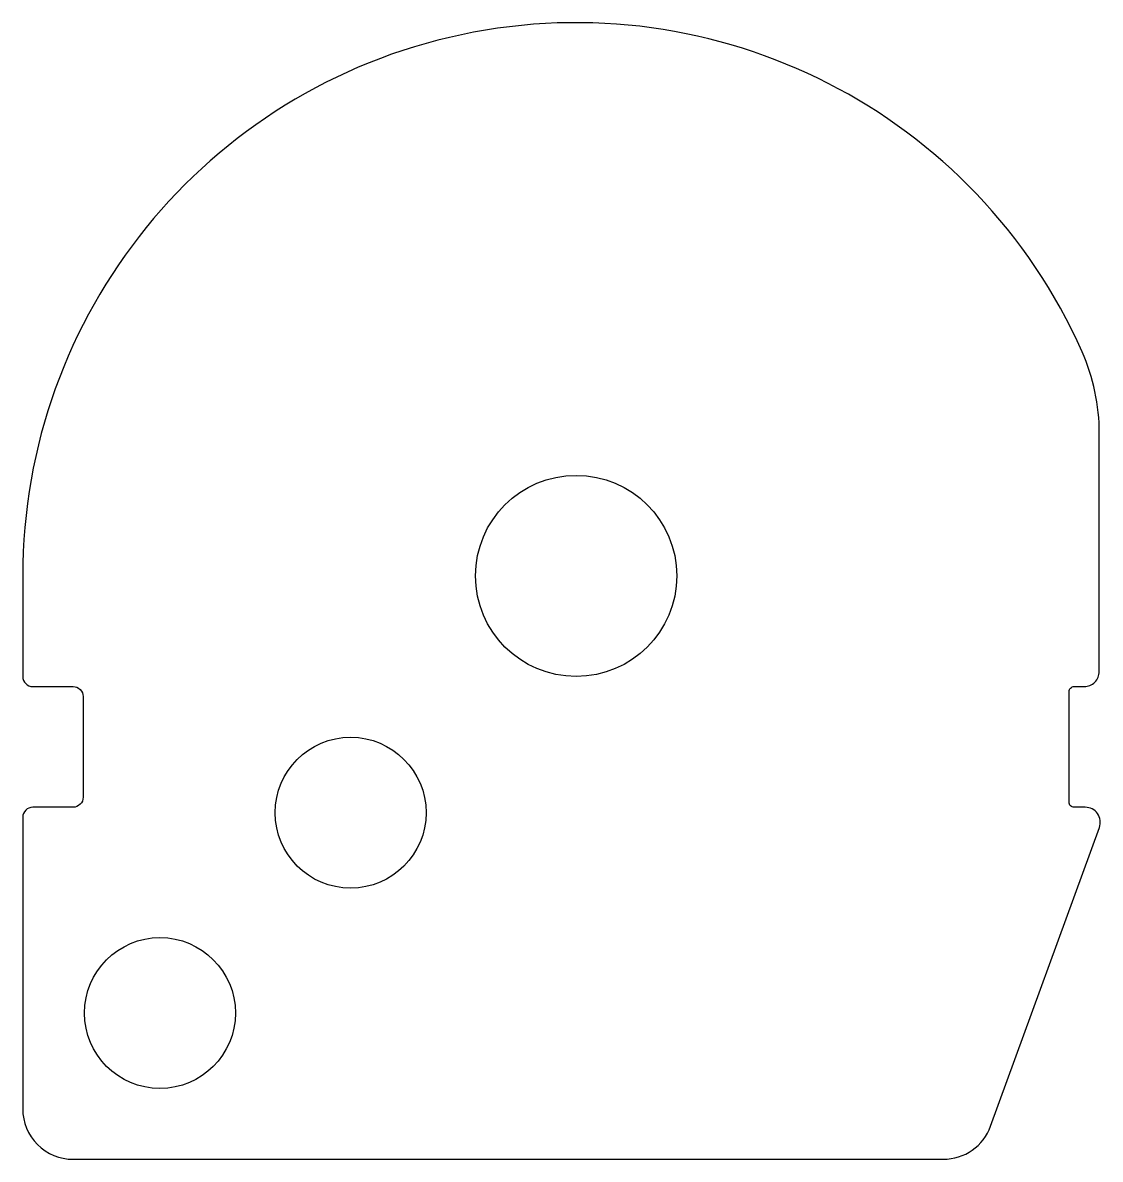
# Model space of a CAD drawing. Header units: millimetres. Extents: x -55 to 52, y -58 to 55.
import ezdxf

# ---------------------------------------------------------------- set-up
doc = ezdxf.new("R2010")
doc.units = ezdxf.units.MM

msp = doc.modelspace()

# ---------------------------------------------------------------- linework, layer by layer
msp.add_lwpolyline([(50.5, -11, 0.414214), (52, -9.5), (52, 14.18, 0.104643), (50.29, 22.28, 0.810539), (-55, 0), (-55, -10, 0.414214), (-54, -11), (-50, -11, -0.414214), (-49, -12), (-49, -22, -0.414214), (-50, -23), (-54, -23, 0.414214), (-55, -24), (-55, -53, 0.414214), (-50, -58), (36.5, -58, 0.315299), (41.2, -54.71), (52.01, -25.01, 0.520567), (50.6, -23), (49.5, -23, -0.414214), (49, -22.5), (49, -11.5, -0.414214), (49.5, -11)], format="xyb", close=True)
for centre, radius in [((0, 0), 10), ((-22.41, -23.54), 7.5), ((-41.36, -43.46), 7.5)]:
    msp.add_circle(centre, radius)

doc.saveas('drawing.dxf')
